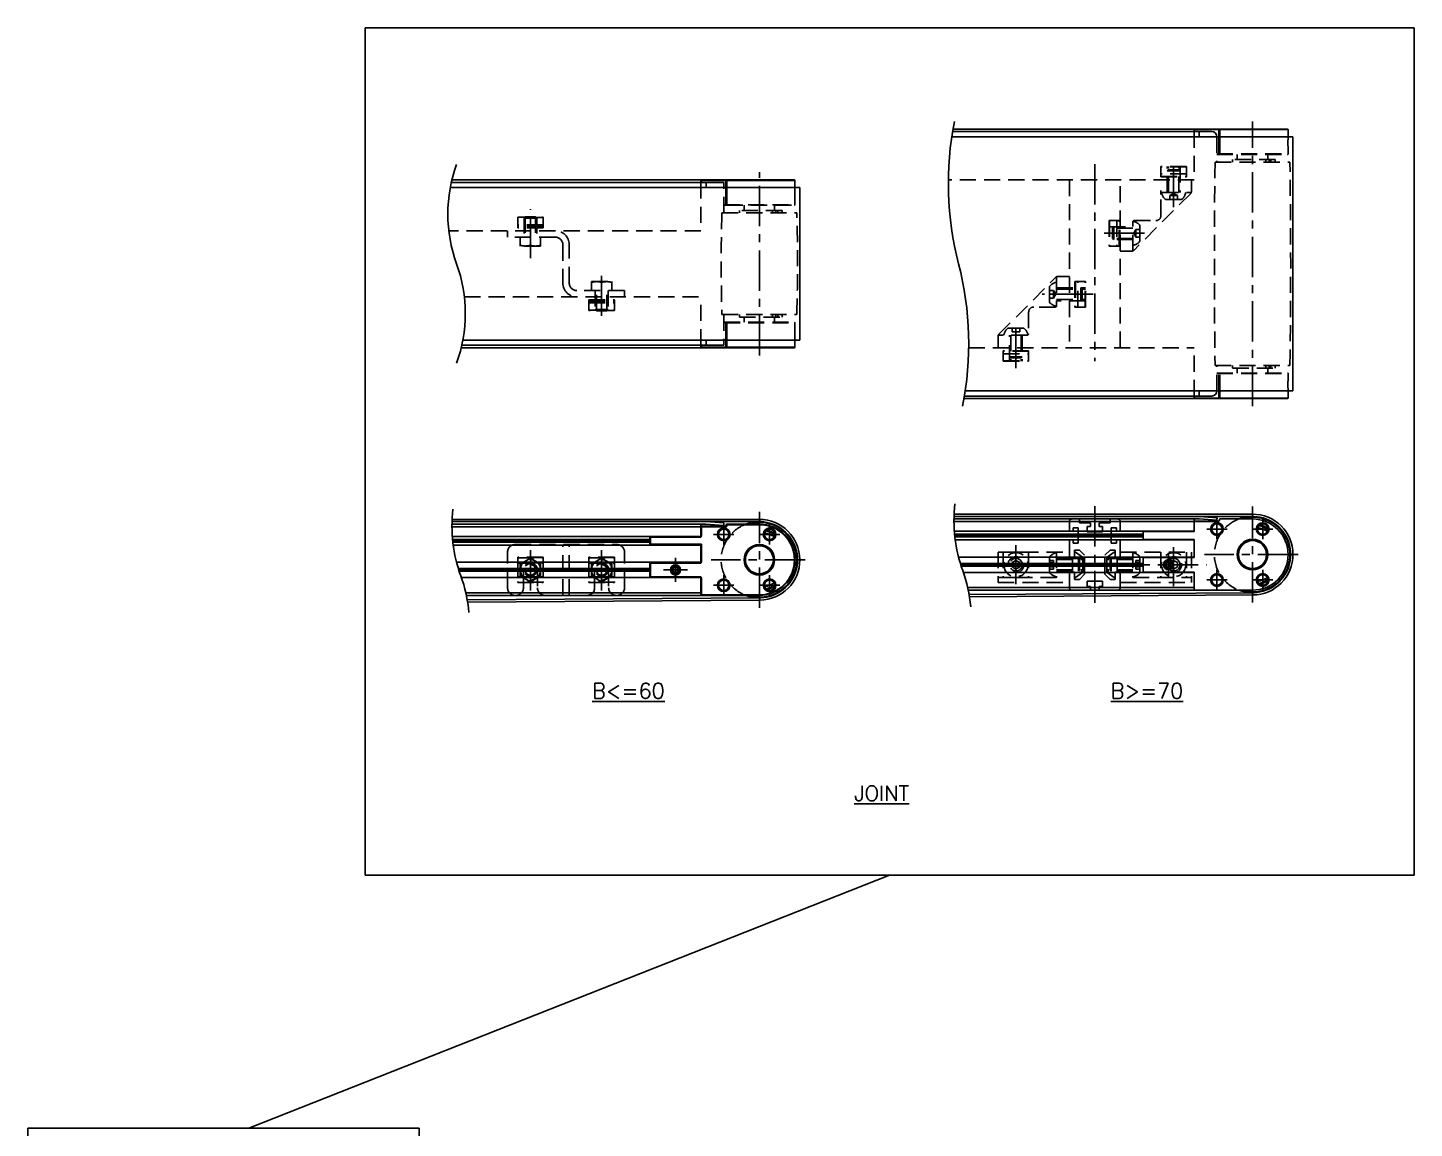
# Model space of a CAD drawing. Extents: x 0 to 1769, y -8 to 950.
# Drawn here: x 1224 to 1769, y 517 to 950 of the extents above; entities that cross this region are included whole.
import ezdxf

# ---------------------------------------------------------------- set-up
doc = ezdxf.new("R2010")
doc.units = 0
doc.header["$LTSCALE"] = 0.5
doc.linetypes.add('CENTER', pattern=[50.8, 31.75, -6.35, 6.35, -6.35])
doc.linetypes.add('DASHED', pattern=[19.05, 12.7, -6.35])
for name, color, linetype in [('MSM_CENTER', 1, 'CENTER'), ('MSM_CONTINUOUS', 7, 'CONTINUOUS'), ('MSM_DASHED', 4, 'DASHED'), ('MSM_NARROW', 5, 'CONTINUOUS'), ('MSM_PART_NUMBER', 7, 'CONTINUOUS')]:
    doc.layers.add(name, color=color, linetype=linetype)
doc.styles.get("Standard").update_dxf_attribs({"font": 'txt.shx', "height": 3, "bigfont": 'bigfont.shx'})

msp = doc.modelspace()

# ---------------------------------------------------------------- linework, layer by layer
at = {"layer": 'MSM_CENTER'}
for p, q in [((1704.98, 800.8), (1704.98, 912.8)), ((1642.98, 895.97), (1642.98, 818.54)), ((1673.98, 879.05), (1673.98, 896.1)), ((1511.12, 820.8), (1511.12, 892.8)), ((1421.12, 858.96), (1421.12, 878.29)), ((1646.68, 868.8), (1663.73, 868.8)), ((1449.12, 836.36), (1449.12, 852.1)), ((1642.29, 844.8), (1622.23, 844.8)), ((1611.98, 815.8), (1611.98, 834.55)), ((1511.12, 721.5), (1511.12, 759.3)), ((1642.98, 761.45), (1642.98, 723.45)), ((1704.98, 723.55), (1704.98, 761.35)), ((1497.12, 754.4), (1497.12, 746.4)), ((1515.12, 754.4), (1515.12, 746.4)), ((1686.98, 752.45), (1694.98, 752.45)), ((1690.98, 756.45), (1690.98, 748.45)), ((1704.98, 752.45), (1712.98, 752.45)), ((1708.98, 756.45), (1708.98, 748.45)), ((1493.12, 750.4), (1501.12, 750.4)), ((1511.12, 750.4), (1519.12, 750.4)), ((1421.12, 744.15), (1421.12, 725.54)), ((1449.12, 744.15), (1449.12, 725.54)), ((1611.98, 746.09), (1611.98, 730.81)), ((1671.98, 743.15), (1671.98, 733.75)), ((1673.98, 745.32), (1673.98, 730.03)), ((1722.98, 742.45), (1686.08, 742.45)), ((1428.87, 736.4), (1413.37, 736.4)), ((1456.87, 736.4), (1441.37, 736.4)), ((1473.42, 736.4), (1482.82, 736.4)), ((1478.12, 741.1), (1478.12, 731.7)), ((1529.12, 740.4), (1492.22, 740.4)), ((1604.18, 738.45), (1619.43, 738.45)), ((1616.98, 738.45), (1686.98, 738.45)), ((1690.98, 736.45), (1690.98, 728.45)), ((1708.98, 736.45), (1708.98, 728.45)), ((1493.12, 730.4), (1501.12, 730.4)), ((1497.12, 734.4), (1497.12, 726.4)), ((1511.12, 730.4), (1519.12, 730.4)), ((1515.12, 734.4), (1515.12, 726.4)), ((1686.98, 732.45), (1694.98, 732.45)), ((1704.98, 732.45), (1712.98, 732.45))]:
    msp.add_line(p, q, dxfattribs=at)
at = {"layer": 'MSM_CONTINUOUS'}
for p, q in [((1720.88, 906.8), (1586.79, 906.8)), ((1587.1, 908.8), (1688.95, 908.8)), ((1587.27, 909.8), (1718.78, 909.8)), ((1681.98, 908.8), (1681.98, 909.8)), ((1718.98, 909.6), (1681.98, 909.6)), ((1682.18, 909.8), (1682.18, 908.8)), ((1684.02, 906.8), (1684.02, 908.8)), ((1691.78, 909.8), (1691.78, 906.8)), ((1691.98, 909.6), (1691.98, 906.8)), ((1692.18, 909.8), (1692.18, 906.8)), ((1718.98, 906.8), (1718.98, 909.6)), ((1720.88, 806.8), (1720.88, 906.8)), ((1390.03, 888.8), (1497.17, 888.8)), ((1390.26, 889.8), (1524.92, 889.8)), ((1488.12, 888.8), (1488.12, 889.8)), ((1525.12, 889.6), (1488.12, 889.6)), ((1488.32, 889.8), (1488.32, 888.8)), ((1490.15, 886.8), (1490.15, 888.8)), ((1497.17, 886.8), (1497.17, 888.8)), ((1497.92, 889.8), (1497.92, 886.8)), ((1498.12, 889.6), (1498.12, 886.8)), ((1498.32, 889.8), (1498.32, 886.8)), ((1525.12, 886.8), (1525.12, 889.6)), ((1527.02, 886.8), (1389.62, 886.8)), ((1527.02, 826.8), (1527.02, 886.8)), ((1524.92, 823.8), (1393.93, 823.8)), ((1497.17, 824.8), (1394.16, 824.8)), ((1527.02, 826.8), (1394.57, 826.8)), ((1488.12, 823.8), (1488.12, 824.8)), ((1525.12, 824), (1488.12, 824)), ((1488.32, 824.8), (1488.32, 823.8)), ((1490.15, 826.8), (1490.15, 824.8)), ((1497.17, 826.8), (1497.17, 824.8)), ((1497.92, 823.8), (1497.92, 826.8)), ((1498.12, 824), (1498.12, 826.8)), ((1498.32, 823.8), (1498.32, 826.8)), ((1525.12, 824), (1525.12, 826.8)), ((1720.88, 806.8), (1592.06, 806.8)), ((1684.02, 804.8), (1684.02, 806.8)), ((1691.78, 803.8), (1691.78, 806.8)), ((1691.98, 806.8), (1691.98, 804)), ((1692.18, 806.8), (1692.18, 803.8)), ((1718.98, 804), (1718.98, 806.8)), ((1718.78, 803.8), (1591.58, 803.8)), ((1688.95, 804.8), (1591.75, 804.8)), ((1681.98, 803.8), (1681.98, 804.8)), ((1718.98, 804), (1681.98, 804)), ((1682.18, 804.8), (1682.18, 803.8)), ((1587.67, 758.35), (1704.98, 758.35)), ((1390.28, 753.4), (1497.92, 753.4)), ((1390.29, 754.4), (1490.12, 754.4)), ((1390.31, 755.4), (1511.12, 755.4)), ((1390.34, 756.3), (1511.12, 756.3)), ((1488.12, 754.4), (1488.12, 749.6)), ((1488.32, 753.6), (1488.32, 749.7)), ((1497.92, 753.6), (1488.32, 753.6)), ((1490.12, 754.4), (1497.1, 753.9)), ((1497.17, 754.89), (1490.15, 755.4)), ((1497.1, 753.9), (1497.17, 754.89)), ((1497.92, 753.6), (1497.92, 753.4)), ((1511.12, 754.2), (1498.12, 754.2)), ((1498.12, 754.2), (1498.12, 753.8)), ((1498.32, 753.8), (1498.12, 753.8)), ((1511.12, 754.4), (1498.32, 754.4)), ((1498.32, 754.4), (1498.32, 753.8)), ((1511.12, 754.2), (1511.12, 754.4)), ((1587.61, 755.45), (1691.78, 755.45)), ((1587.62, 756.45), (1683.98, 756.45)), ((1587.64, 757.45), (1704.98, 757.45)), ((1681.98, 756.45), (1681.98, 751.55)), ((1691.78, 755.65), (1682.18, 755.65)), ((1683.98, 756.45), (1690.96, 755.95)), ((1691.03, 756.95), (1684.01, 757.45)), ((1690.96, 755.95), (1691.03, 756.95)), ((1691.98, 756.25), (1691.98, 755.85)), ((1704.98, 756.45), (1692.18, 756.45)), ((1704.98, 756.25), (1704.98, 756.45)), ((1710.92, 752.47), (1711.04, 752.38)), ((1390.43, 749.6), (1488.12, 749.6)), ((1468.12, 748.42), (1390.53, 748.42)), ((1468.12, 747.9), (1390.58, 747.9)), ((1390.63, 747.38), (1468.12, 747.38)), ((1468.12, 749.3), (1468.12, 746.3)), ((1487.92, 749.3), (1468.12, 749.3)), ((1468.32, 749.5), (1468.32, 746.5)), ((1487.92, 749.5), (1468.32, 749.5)), ((1487.92, 749.3), (1487.92, 749.5)), ((1488.32, 749.7), (1488.12, 749.7)), ((1516.97, 749.47), (1516.62, 749.69)), ((1517.06, 750.42), (1517.18, 750.33)), ((1587.76, 751.65), (1681.98, 751.65)), ((1661.98, 750.47), (1587.86, 750.47)), ((1661.98, 749.95), (1587.91, 749.95)), ((1587.96, 749.43), (1661.98, 749.43)), ((1681.98, 748.25), (1588.1, 748.25)), ((1681.98, 751.55), (1661.98, 751.55)), ((1661.98, 751.55), (1661.98, 748.35)), ((1661.98, 748.35), (1681.98, 748.35)), ((1681.98, 748.35), (1681.98, 741.35)), ((1710.83, 751.53), (1710.48, 751.74)), ((1488.12, 746.2), (1390.77, 746.2)), ((1468.12, 746.3), (1488.12, 746.3)), ((1468.32, 746.5), (1488.32, 746.5)), ((1488.12, 746.3), (1488.32, 746.5)), ((1488.12, 746.3), (1488.12, 739.4)), ((1488.32, 746.5), (1488.32, 739.5)), ((1681.98, 741.45), (1589.42, 741.45)), ((1661.98, 741.45), (1661.98, 735.45)), ((1681.98, 741.35), (1661.98, 741.35)), ((1488.12, 739.4), (1392.09, 739.4)), ((1468.12, 736.92), (1392.79, 736.92)), ((1468.12, 736.4), (1392.96, 736.4)), ((1393.12, 735.88), (1468.12, 735.88)), ((1468.12, 739.1), (1468.12, 733.7)), ((1487.92, 739.1), (1468.12, 739.1)), ((1468.32, 733.4), (1468.32, 739.4)), ((1487.92, 739.3), (1468.32, 739.3)), ((1476.97, 736.5), (1477.63, 737.44)), ((1477.45, 735.45), (1476.97, 736.5)), ((1477.63, 737.44), (1478.78, 737.34)), ((1479.27, 736.3), (1478.6, 735.35)), ((1478.78, 737.34), (1479.27, 736.3)), ((1487.92, 739.1), (1487.92, 739.4)), ((1488.32, 739.5), (1488.12, 739.5)), ((1661.98, 738.97), (1590.12, 738.97)), ((1661.98, 738.45), (1590.29, 738.45)), ((1590.45, 737.93), (1661.98, 737.93)), ((1670.86, 738.76), (1671.69, 739.57)), ((1671.16, 737.64), (1670.86, 738.76)), ((1672.27, 737.33), (1671.16, 737.64)), ((1671.69, 739.57), (1672.8, 739.26)), ((1673.09, 738.14), (1672.27, 737.33)), ((1672.8, 739.26), (1673.09, 738.14)), ((1488.12, 733.4), (1393.99, 733.4)), ((1468.12, 733.7), (1487.92, 733.7)), ((1468.32, 733.5), (1487.92, 733.5)), ((1478.6, 735.35), (1477.45, 735.45)), ((1487.92, 733.7), (1487.92, 733.4)), ((1488.12, 733.4), (1488.12, 726.4)), ((1488.32, 733.3), (1488.12, 733.3)), ((1488.32, 733.3), (1488.32, 726.4)), ((1681.98, 735.45), (1591.32, 735.45)), ((1661.98, 735.55), (1681.98, 735.55)), ((1681.98, 735.55), (1681.98, 728.45)), ((1488.12, 727.4), (1395.71, 727.4)), ((1488.12, 726.4), (1395.93, 726.4)), ((1396.28, 724.6), (1511.22, 725.4)), ((1488.12, 726.4), (1465.89, 726.4)), ((1488.12, 726.6), (1511.12, 726.6)), ((1488.32, 726.4), (1511.12, 726.4)), ((1511.12, 726.6), (1511.12, 726.4)), ((1681.98, 729.45), (1593.04, 729.45)), ((1681.98, 728.45), (1593.26, 728.45)), ((1593.6, 726.68), (1705.08, 727.45)), ((1705.09, 726.55), (1593.75, 725.78)), ((1682.18, 728.45), (1704.98, 728.45)), ((1704.98, 728.65), (1704.98, 728.45)), ((1511.23, 724.5), (1396.43, 723.7))]:
    msp.add_line(p, q, dxfattribs=at)
for centre, radius in [((1497.12, 750.4), 2.07), ((1515.12, 750.4), 2.07), ((1690.98, 752.45), 2.07), ((1708.98, 752.45), 2.07), ((1704.98, 742.45), 6), ((1704.98, 742.45), 5.5), ((1511.12, 740.4), 6), ((1511.12, 740.4), 5.5), ((1478.12, 736.4), 2), ((1478.12, 736.4), 1), ((1671.98, 738.45), 2), ((1671.98, 738.45), 1), ((1497.12, 730.4), 2.07), ((1515.12, 730.4), 2.07), ((1690.98, 732.45), 2.07), ((1708.98, 732.45), 2.07)]:
    msp.add_circle(centre, radius, dxfattribs=at)
for centre, radius, start, end in [((1682.18, 909.6), 0.2, 90, 180), ((1688.95, 906.8), 2, 359.9304, 89.93), ((1692.18, 909.6), 0.2, 90, 180), ((1718.78, 909.6), 0.2, 0, 90), ((1488.32, 889.6), 0.2, 90, 180), ((1498.32, 889.6), 0.2, 90, 180), ((1524.92, 889.6), 0.2, 0, 90), ((1488.32, 824), 0.2, 180, 270), ((1498.32, 824), 0.2, 180, 270), ((1524.92, 824), 0.2, 270, 0), ((1688.95, 806.79), 2, 270.07, 0.0696), ((1682.18, 804), 0.2, 180, 270), ((1692.18, 804), 0.2, 180, 270), ((1718.78, 804), 0.2, 270, 0), ((1704.98, 742.45), 15.9, 270.3964, 90), ((1488.32, 753.4), 0.2, 90, 180), ((1497.92, 753.8), 0.2, 270, 0), ((1497.92, 753.8), 0.4, 270.0011, 359.9978), ((1498.32, 754.2), 0.2, 90, 180), ((1511.12, 740.4), 15, 248.9605, 111.0394), ((1511.12, 740.4), 14.7, 252.2472, 107.7528), ((1511.12, 740.4), 15.9, 270.3964, 90), ((1511.12, 740.4), 14, 270, 90), ((1511.12, 740.4), 13.8, 270, 90), ((1682.18, 755.45), 0.2, 90, 180), ((1691.78, 755.85), 0.2, 270, 0), ((1692.18, 756.25), 0.2, 90, 180), ((1704.98, 742.45), 15, 248.9605, 111.0394), ((1704.98, 742.45), 14.7, 252.2472, 107.7528), ((1704.98, 742.45), 14, 270, 90), ((1704.16, 740.26), 13.11, 61.1477, 77.4715), ((1705.59, 743.71), 10.25, 58.6737, 79.7333), ((1704.48, 741.19), 13.29, 60.5005, 75.9236), ((1704.46, 741.15), 13.38, 60.6859, 75.7167), ((1468.32, 749.3), 0.2, 90, 180), ((1487.92, 749.7), 0.4, 269.9315, 0.0676), ((1487.92, 749.7), 0.2, 270, 330), ((1510.3, 738.2), 13.11, 61.1477, 77.4715), ((1511.73, 741.66), 10.25, 58.6737, 79.7333), ((1510.62, 739.14), 13.29, 60.5005, 75.9236), ((1510.6, 739.1), 13.38, 60.6859, 75.7167), ((1468.32, 739.1), 0.2, 90, 180), ((1487.92, 739.5), 0.4, 269.9669, 0.0321), ((1487.92, 739.5), 0.2, 270, 330), ((1468.32, 733.7), 0.2, 180, 270), ((1487.92, 733.3), 0.4, 359.9669, 90.0321), ((1487.92, 733.3), 0.2, 30, 90), ((1511.12, 740.4), 10.8, 280.8048, 302.798), ((1512.44, 736.98), 8.02, 277.9697, 306.2088), ((1704.98, 742.45), 10.8, 280.8048, 302.798), ((1706.3, 739.04), 8.02, 277.9697, 306.2088), ((1704.98, 742.45), 11.95, 283.2213, 300.3815), ((1704.98, 742.45), 12, 283.4205, 300.1823), ((1488.32, 726.6), 0.2, 180, 270), ((1511.12, 740.4), 11.95, 283.2213, 300.3815), ((1511.12, 740.4), 12, 283.4205, 300.1823), ((1682.18, 728.65), 0.2, 180, 270)]:
    msp.add_arc(centre, radius, start, end, dxfattribs=at)
at = {"layer": 'MSM_DASHED'}
for p, q in [((1681.98, 908.8), (1681.98, 889.8)), ((1690.95, 906.8), (1690.95, 896.8)), ((1691.78, 906.8), (1691.78, 899.8)), ((1691.98, 906.8), (1691.98, 900)), ((1692.18, 906.8), (1692.18, 899.8)), ((1718.98, 906), (1718.98, 906.8)), ((1690.95, 900), (1718.98, 900)), ((1690.95, 899.8), (1718.78, 899.8)), ((1691.78, 899.8), (1692.18, 899.8)), ((1698.98, 899.8), (1698.98, 897.8)), ((1710.98, 897.8), (1710.98, 899.8)), ((1718.98, 900), (1718.98, 902.62)), ((1678.98, 895.1), (1668.98, 895.1)), ((1668.98, 891), (1668.98, 895.1)), ((1678.98, 894.97), (1668.98, 894.97)), ((1671.48, 884.8), (1671.48, 895.1)), ((1671.91, 884.8), (1671.91, 895.1)), ((1676.04, 884.8), (1676.04, 895.1)), ((1676.48, 895.1), (1676.48, 884.8)), ((1678.98, 891), (1678.98, 895.1)), ((1690.28, 896.8), (1719.68, 896.8)), ((1697.13, 897.8), (1697.13, 896.8)), ((1713.93, 897.8), (1697.13, 897.8)), ((1710.16, 896.8), (1710.16, 897.8)), ((1711.49, 896.8), (1711.49, 897.8)), ((1712.23, 897.8), (1712.23, 896.8)), ((1713.93, 896.8), (1713.93, 897.8)), ((1488.12, 888.8), (1488.12, 869.8)), ((1681.98, 889.8), (1585.43, 889.8)), ((1632.98, 889.8), (1632.98, 823.8)), ((1652.98, 823.8), (1652.98, 889.8)), ((1678.98, 892.15), (1668.98, 892.15)), ((1668.98, 891.2), (1678.98, 891.2)), ((1668.98, 891), (1678.98, 891)), ((1671.48, 893.36), (1671.91, 893.8)), ((1671.48, 893.36), (1676.48, 893.36)), ((1676.04, 893.8), (1671.91, 893.8)), ((1676.04, 893.8), (1676.48, 893.36)), ((1680.98, 889.8), (1680.98, 885.21)), ((1497.17, 876.8), (1497.17, 886.8)), ((1497.92, 886.8), (1497.92, 879.8)), ((1498.12, 886.8), (1498.12, 880)), ((1498.32, 886.8), (1498.32, 879.8)), ((1525.12, 886), (1525.12, 886.8)), ((1680.68, 884.5), (1658.27, 862.09)), ((1668.98, 885.61), (1668.98, 884.05)), ((1668.98, 875.8), (1668.98, 884.3)), ((1669.48, 884.8), (1680.89, 884.8)), ((1672.48, 883.61), (1673.98, 884.47)), ((1672.48, 883.61), (1672.48, 882.05)), ((1672.48, 883.61), (1675.48, 883.61)), ((1673.98, 884.47), (1675.48, 883.61)), ((1673.98, 883.61), (1673.98, 882.05)), ((1675.48, 883.61), (1675.48, 882.05)), ((1497.17, 880), (1525.12, 880)), ((1497.17, 879.8), (1497.92, 879.8)), ((1497.92, 879.8), (1498.32, 879.8)), ((1498.32, 879.8), (1524.92, 879.8)), ((1503.27, 877.8), (1503.27, 876.8)), ((1520.07, 877.8), (1503.27, 877.8)), ((1505.12, 879.8), (1505.12, 877.8)), ((1516.3, 876.8), (1516.3, 877.8)), ((1517.12, 877.8), (1517.12, 879.8)), ((1517.63, 876.8), (1517.63, 877.8)), ((1518.37, 877.8), (1518.37, 876.8)), ((1520.07, 876.8), (1520.07, 877.8)), ((1525.12, 880), (1525.12, 882.62)), ((1677.1, 882.05), (1670.85, 882.05)), ((1416.12, 875.1), (1426.12, 875.1)), ((1416.12, 871), (1416.12, 875.1)), ((1426.12, 874.97), (1416.12, 874.97)), ((1426.12, 872.15), (1416.12, 872.15)), ((1419.11, 875.3), (1418.62, 874.81)), ((1418.62, 875.1), (1418.62, 867.3)), ((1423.62, 874.81), (1418.62, 874.81)), ((1419.11, 875.3), (1418.91, 875.1)), ((1419.11, 875.3), (1419.11, 867.3)), ((1423.13, 875.3), (1419.11, 875.3)), ((1423.13, 875.3), (1423.62, 874.81)), ((1423.13, 875.3), (1423.13, 867.3)), ((1423.62, 875.1), (1423.62, 867.3)), ((1426.12, 875.1), (1426.12, 871)), ((1496.42, 876.8), (1525.82, 876.8)), ((1648.68, 873.8), (1648.68, 863.8)), ((1652.78, 873.8), (1648.68, 873.8)), ((1648.81, 873.8), (1648.81, 863.8)), ((1651.62, 873.8), (1651.62, 863.8)), ((1652.58, 863.8), (1652.58, 873.8)), ((1652.78, 863.8), (1652.78, 873.8)), ((1657.98, 861.89), (1657.98, 873.3)), ((1658.48, 873.8), (1666.98, 873.8)), ((1488.12, 869.8), (1389.03, 869.8)), ((1412.12, 869.8), (1412.12, 867.3)), ((1430.87, 867.3), (1412.12, 867.3)), ((1426.12, 871.8), (1416.12, 871.8)), ((1426.12, 871.2), (1416.12, 871.2)), ((1426.12, 871), (1416.12, 871)), ((1417.12, 867.3), (1417.12, 863.8)), ((1421.12, 864.15), (1421.12, 867.3)), ((1425.12, 867.3), (1425.12, 863.8)), ((1648.68, 871.3), (1657.98, 871.3)), ((1657.98, 870.86), (1648.68, 870.86)), ((1657.98, 866.73), (1648.68, 866.73)), ((1649.98, 870.86), (1650.41, 871.3)), ((1649.98, 870.86), (1649.98, 866.73)), ((1650.41, 866.3), (1649.98, 866.73)), ((1650.41, 866.3), (1650.41, 871.3)), ((1658.3, 868.8), (1659.17, 870.3)), ((1659.17, 867.3), (1658.3, 868.8)), ((1659.17, 870.3), (1660.73, 870.3)), ((1659.17, 867.3), (1659.17, 870.3)), ((1659.17, 868.8), (1660.73, 868.8)), ((1659.17, 867.3), (1660.73, 867.3)), ((1660.73, 865.67), (1660.73, 871.92)), ((1425.12, 863.8), (1417.12, 863.8)), ((1433.87, 864.3), (1433.87, 849.3)), ((1436.37, 849.3), (1436.37, 864.3)), ((1657.98, 866.3), (1648.68, 866.3)), ((1652.78, 863.8), (1648.68, 863.8)), ((1657.56, 861.8), (1652.98, 861.8)), ((1605.27, 829.09), (1627.68, 851.5)), ((1627.98, 851.71), (1627.98, 840.3)), ((1628.39, 851.8), (1632.98, 851.8)), ((1458.12, 846.3), (1439.37, 846.3)), ((1445.12, 849.8), (1445.12, 846.3)), ((1445.12, 849.8), (1453.12, 849.8)), ((1446.62, 846.3), (1446.62, 838.5)), ((1447.11, 838.3), (1447.11, 846.3)), ((1449.12, 849.44), (1449.12, 846.3)), ((1451.13, 838.3), (1451.13, 846.3)), ((1451.62, 846.3), (1451.62, 838.5)), ((1453.12, 849.8), (1453.12, 846.3)), ((1458.12, 843.8), (1458.12, 846.3)), ((1625.23, 847.92), (1625.23, 841.67)), ((1626.79, 846.3), (1625.23, 846.3)), ((1626.79, 846.3), (1627.65, 844.8)), ((1626.79, 846.3), (1626.79, 843.3)), ((1627.98, 847.3), (1639.28, 847.3)), ((1627.98, 846.86), (1639.28, 846.86)), ((1635.18, 849.8), (1635.18, 839.8)), ((1635.18, 849.8), (1639.28, 849.8)), ((1635.38, 849.8), (1635.38, 839.8)), ((1636.34, 839.8), (1636.34, 849.8)), ((1637.54, 847.3), (1637.54, 842.3)), ((1637.54, 847.3), (1637.98, 846.86)), ((1637.98, 842.73), (1637.98, 846.86)), ((1639.15, 839.8), (1639.15, 849.8)), ((1639.28, 839.8), (1639.28, 849.8)), ((1395.16, 843.8), (1488.12, 843.8)), ((1444.12, 838.5), (1444.12, 842.6)), ((1444.12, 842.6), (1454.12, 842.6)), ((1444.12, 842.4), (1454.12, 842.4)), ((1444.12, 841.8), (1454.12, 841.8)), ((1444.12, 841.44), (1454.12, 841.44)), ((1454.12, 842.6), (1454.12, 838.5)), ((1488.12, 824.8), (1488.12, 843.8)), ((1627.48, 839.8), (1618.98, 839.8)), ((1626.79, 844.8), (1625.23, 844.8)), ((1626.79, 843.3), (1625.23, 843.3)), ((1627.65, 844.8), (1626.79, 843.3)), ((1627.98, 842.73), (1639.28, 842.73)), ((1639.28, 842.3), (1627.98, 842.3)), ((1635.18, 839.8), (1639.28, 839.8)), ((1637.98, 842.73), (1637.54, 842.3)), ((1444.12, 838.62), (1454.12, 838.62)), ((1454.12, 838.5), (1444.12, 838.5)), ((1446.62, 838.79), (1451.62, 838.79)), ((1447.11, 838.3), (1446.62, 838.79)), ((1447.11, 838.3), (1451.13, 838.3)), ((1451.13, 838.3), (1451.62, 838.79)), ((1451.13, 838.3), (1451.33, 838.5)), ((1496.42, 836.8), (1525.82, 836.8)), ((1497.17, 836.8), (1497.17, 826.8)), ((1503.27, 836.8), (1503.27, 835.8)), ((1503.27, 835.8), (1520.07, 835.8)), ((1505.12, 835.8), (1505.12, 833.8)), ((1516.3, 835.8), (1516.3, 836.8)), ((1517.12, 833.8), (1517.12, 835.8)), ((1517.63, 835.8), (1517.63, 836.8)), ((1518.37, 836.8), (1518.37, 835.8)), ((1520.07, 835.8), (1520.07, 836.8)), ((1616.98, 837.8), (1616.98, 829.3)), ((1497.17, 833.8), (1524.92, 833.8)), ((1497.17, 833.6), (1525.12, 833.6)), ((1497.92, 826.8), (1497.92, 833.8)), ((1497.92, 833.8), (1498.32, 833.8)), ((1498.12, 826.8), (1498.12, 833.6)), ((1498.32, 826.8), (1498.32, 833.8)), ((1525.12, 831), (1525.12, 833.6)), ((1616.48, 828.8), (1605.07, 828.8)), ((1608.85, 831.55), (1615.1, 831.55)), ((1609.48, 818.5), (1609.48, 828.8)), ((1609.91, 828.8), (1609.91, 818.5)), ((1610.48, 829.99), (1610.48, 831.55)), ((1613.48, 829.99), (1610.48, 829.99)), ((1611.98, 829.99), (1611.98, 831.55)), ((1613.48, 829.99), (1613.48, 831.55)), ((1614.04, 828.8), (1614.04, 818.5)), ((1614.48, 828.8), (1614.48, 818.5)), ((1525.12, 826.8), (1525.12, 827.62)), ((1593.42, 823.8), (1681.98, 823.8)), ((1604.98, 823.8), (1604.98, 828.38)), ((1681.98, 804.8), (1681.98, 823.8)), ((1616.98, 822.6), (1606.98, 822.6)), ((1606.98, 822.6), (1606.98, 818.5)), ((1616.98, 822.4), (1606.98, 822.4)), ((1606.98, 821.44), (1616.98, 821.44)), ((1606.98, 818.62), (1616.98, 818.62)), ((1606.98, 818.5), (1616.98, 818.5)), ((1614.48, 820.23), (1609.48, 820.23)), ((1609.91, 819.8), (1609.48, 820.23)), ((1609.91, 819.8), (1614.04, 819.8)), ((1614.48, 820.23), (1614.04, 819.8)), ((1616.98, 822.6), (1616.98, 818.5)), ((1690.28, 816.8), (1719.68, 816.8)), ((1690.95, 806.8), (1690.95, 816.8)), ((1690.95, 813.8), (1718.78, 813.8)), ((1690.95, 813.6), (1718.98, 813.6)), ((1691.78, 806.8), (1691.78, 813.8)), ((1691.78, 813.8), (1692.18, 813.8)), ((1691.98, 806.8), (1691.98, 813.6)), ((1692.18, 806.8), (1692.18, 813.8)), ((1697.13, 816.8), (1697.13, 815.8)), ((1697.13, 815.8), (1713.93, 815.8)), ((1698.98, 815.8), (1698.98, 813.8)), ((1710.16, 815.8), (1710.16, 816.8)), ((1710.98, 813.8), (1710.98, 815.8)), ((1711.49, 815.8), (1711.49, 816.8)), ((1712.23, 816.8), (1712.23, 815.8)), ((1713.93, 815.8), (1713.93, 816.8)), ((1718.98, 811), (1718.98, 813.6)), ((1718.98, 806.8), (1718.98, 807.62)), ((1632.98, 755.45), (1632.98, 751.7)), ((1633.98, 756.45), (1636.98, 756.45)), ((1634.48, 752.95), (1636.48, 752.95)), ((1634.48, 752.95), (1634.48, 751.7)), ((1636.48, 752.95), (1636.48, 746.95)), ((1636.98, 754.95), (1636.98, 756.45)), ((1636.98, 754.95), (1641.23, 754.95)), ((1639.98, 753.45), (1641.23, 753.45)), ((1639.98, 751.45), (1639.98, 753.45)), ((1641.23, 753.45), (1641.23, 754.95)), ((1644.73, 754.95), (1644.73, 753.45)), ((1644.73, 754.95), (1648.98, 754.95)), ((1644.73, 753.45), (1645.98, 753.45)), ((1645.98, 753.45), (1645.98, 751.45)), ((1648.98, 756.45), (1648.98, 754.95)), ((1648.98, 756.45), (1651.98, 756.45)), ((1649.48, 752.95), (1651.48, 752.95)), ((1649.48, 746.95), (1649.48, 752.95)), ((1651.48, 752.95), (1651.48, 751.7)), ((1652.98, 751.7), (1652.98, 755.45)), ((1634.48, 751.7), (1632.98, 751.7)), ((1632.98, 748.2), (1632.98, 741.45)), ((1632.98, 748.2), (1634.48, 748.2)), ((1634.48, 748.2), (1634.48, 746.95)), ((1636.48, 746.95), (1634.48, 746.95)), ((1645.98, 751.45), (1639.98, 751.45)), ((1651.48, 746.95), (1649.48, 746.95)), ((1651.48, 751.7), (1652.98, 751.7)), ((1651.48, 748.2), (1651.48, 746.95)), ((1652.98, 748.2), (1651.48, 748.2)), ((1652.98, 741.45), (1652.98, 748.2)), ((1412.12, 729.4), (1412.12, 743.4)), ((1415.12, 746.4), (1455.12, 746.4)), ((1416.12, 741.4), (1416.12, 731.4)), ((1426.12, 741.4), (1416.12, 741.4)), ((1426.12, 741.36), (1416.12, 741.36)), ((1426.12, 741.4), (1426.12, 731.44)), ((1433.87, 726.4), (1433.87, 746.4)), ((1436.37, 726.4), (1436.37, 746.4)), ((1444.12, 741.4), (1444.12, 731.4)), ((1454.12, 741.4), (1444.12, 741.4)), ((1454.12, 741.36), (1444.12, 741.36)), ((1454.12, 741.4), (1454.12, 731.44)), ((1458.12, 729.4), (1458.12, 743.4)), ((1604.98, 743.45), (1632.98, 743.45)), ((1604.98, 743.45), (1604.98, 731.45)), ((1616.98, 743.45), (1606.98, 743.45)), ((1606.98, 743.45), (1606.98, 733.45)), ((1616.98, 743.45), (1616.98, 733.45)), ((1625.23, 741.58), (1625.23, 735.33)), ((1627.98, 743.45), (1627.98, 733.45)), ((1632.98, 741.45), (1634.98, 741.45)), ((1634.38, 741.35), (1634.98, 741.35)), ((1634.98, 744.2), (1636.98, 744.2)), ((1634.98, 741.35), (1634.98, 744.2)), ((1635.34, 743.41), (1638.15, 741.44)), ((1638.98, 742.2), (1636.98, 744.2)), ((1638.98, 734.7), (1638.98, 742.2)), ((1646.98, 742.2), (1648.98, 744.2)), ((1646.98, 734.7), (1646.98, 742.2)), ((1650.62, 743.41), (1647.81, 741.44)), ((1648.98, 744.2), (1650.98, 744.2)), ((1650.98, 741.35), (1650.98, 744.2)), ((1650.98, 741.35), (1651.58, 741.35)), ((1652.98, 743.45), (1680.98, 743.45)), ((1657.98, 743.45), (1657.98, 733.45)), ((1660.73, 735.33), (1660.73, 741.58)), ((1668.98, 743.45), (1668.98, 733.45)), ((1678.98, 741.35), (1668.98, 741.35)), ((1678.98, 743.45), (1678.98, 733.45)), ((1680.98, 743.45), (1680.98, 731.45)), ((1416.12, 741.17), (1426.12, 741.17)), ((1416.12, 739.4), (1416.12, 733.4)), ((1416.12, 739.4), (1426.12, 739.4)), ((1426.12, 739.39), (1416.12, 739.39)), ((1426.12, 739.3), (1416.12, 739.3)), ((1426.12, 739.14), (1416.12, 739.14)), ((1416.12, 739.1), (1426.12, 739.1)), ((1416.62, 736.4), (1425.62, 736.4)), ((1421.12, 741.02), (1417.12, 738.71)), ((1417.12, 738.71), (1417.12, 734.09)), ((1418.37, 729.4), (1418.37, 736.4)), ((1425.12, 738.71), (1421.12, 741.02)), ((1423.87, 736.4), (1423.87, 729.4)), ((1425.12, 734.09), (1425.12, 738.71)), ((1426.12, 733.4), (1426.12, 739.4)), ((1444.12, 741.17), (1454.12, 741.17)), ((1444.12, 739.4), (1444.12, 733.4)), ((1444.12, 739.4), (1454.12, 739.4)), ((1454.12, 739.39), (1444.12, 739.39)), ((1454.12, 739.3), (1444.12, 739.3)), ((1454.12, 739.14), (1444.12, 739.14)), ((1444.12, 739.1), (1454.12, 739.1)), ((1444.62, 736.4), (1453.62, 736.4)), ((1449.12, 741.02), (1445.12, 738.71)), ((1445.12, 738.71), (1445.12, 734.09)), ((1446.37, 729.4), (1446.37, 736.4)), ((1453.12, 738.71), (1449.12, 741.02)), ((1451.87, 736.4), (1451.87, 729.4)), ((1453.12, 734.09), (1453.12, 738.71)), ((1454.12, 733.4), (1454.12, 739.4)), ((1610.48, 739.32), (1611.98, 740.18)), ((1610.48, 737.58), (1610.48, 739.32)), ((1611.98, 736.72), (1610.48, 737.58)), ((1611.98, 740.18), (1613.48, 739.32)), ((1613.48, 737.58), (1611.98, 736.72)), ((1613.48, 739.32), (1613.48, 737.58)), ((1626.79, 740.18), (1625.23, 740.18)), ((1626.79, 739.32), (1625.23, 739.32)), ((1626.79, 737.58), (1625.23, 737.58)), ((1626.79, 736.72), (1625.23, 736.72)), ((1626.79, 736.72), (1626.79, 740.18)), ((1632.98, 741.2), (1627.98, 741.2)), ((1638.28, 740.95), (1627.98, 740.95)), ((1627.98, 740.52), (1638.28, 740.52)), ((1627.98, 736.38), (1638.28, 736.38)), ((1627.98, 735.95), (1638.28, 735.95)), ((1634.18, 735.75), (1634.18, 741.15)), ((1636.54, 735.95), (1636.54, 740.95)), ((1636.98, 740.52), (1636.54, 740.95)), ((1636.54, 735.95), (1636.98, 736.38)), ((1636.98, 740.52), (1636.98, 736.38)), ((1638.28, 741.19), (1638.28, 735.71)), ((1647.68, 735.71), (1647.68, 741.19)), ((1647.68, 740.95), (1657.98, 740.95)), ((1657.98, 740.52), (1647.68, 740.52)), ((1657.98, 736.38), (1647.68, 736.38)), ((1657.98, 735.95), (1647.68, 735.95)), ((1648.98, 740.52), (1649.41, 740.95)), ((1648.98, 740.52), (1648.98, 736.38)), ((1649.41, 735.95), (1648.98, 736.38)), ((1649.41, 735.95), (1649.41, 740.95)), ((1651.78, 741.15), (1651.78, 735.75)), ((1652.98, 741.2), (1657.98, 741.2)), ((1659.17, 740.18), (1660.73, 740.18)), ((1659.17, 740.18), (1659.17, 736.72)), ((1659.17, 739.32), (1660.73, 739.32)), ((1659.17, 737.58), (1660.73, 737.58)), ((1659.17, 736.72), (1660.73, 736.72)), ((1672.48, 739.32), (1673.98, 740.18)), ((1672.48, 737.58), (1672.48, 739.32)), ((1673.98, 736.72), (1672.48, 737.58)), ((1673.98, 740.18), (1675.48, 739.32)), ((1675.48, 737.58), (1673.98, 736.72)), ((1675.48, 739.32), (1675.48, 737.58)), ((1426.12, 733.7), (1416.12, 733.7)), ((1416.12, 733.65), (1426.12, 733.65)), ((1416.12, 733.5), (1426.12, 733.5)), ((1416.12, 733.41), (1426.12, 733.41)), ((1416.12, 733.4), (1426.12, 733.4)), ((1426.12, 731.62), (1416.12, 731.62)), ((1416.12, 731.44), (1426.12, 731.44)), ((1416.12, 731.4), (1426.12, 731.4)), ((1417.12, 734.09), (1421.12, 731.78)), ((1421.12, 731.78), (1425.12, 734.09)), ((1454.12, 733.7), (1444.12, 733.7)), ((1444.12, 733.65), (1454.12, 733.65)), ((1444.12, 733.5), (1454.12, 733.5)), ((1444.12, 733.41), (1454.12, 733.41)), ((1444.12, 733.4), (1454.12, 733.4)), ((1454.12, 731.62), (1444.12, 731.62)), ((1444.12, 731.44), (1454.12, 731.44)), ((1444.12, 731.4), (1454.12, 731.4)), ((1445.12, 734.09), (1449.12, 731.78)), ((1449.12, 731.78), (1453.12, 734.09)), ((1627.98, 733.45), (1604.98, 733.45)), ((1604.98, 731.45), (1632.98, 731.45)), ((1606.98, 733.45), (1616.98, 733.45)), ((1627.98, 735.7), (1632.98, 735.7)), ((1632.98, 735.45), (1632.98, 729.45)), ((1632.98, 735.45), (1634.98, 735.45)), ((1634.98, 735.55), (1634.38, 735.55)), ((1634.98, 732.7), (1634.98, 735.55)), ((1636.98, 732.7), (1634.98, 732.7)), ((1638.15, 735.46), (1635.34, 733.49)), ((1638.98, 734.7), (1636.98, 732.7)), ((1639.98, 731.95), (1645.98, 731.95)), ((1639.98, 729.95), (1639.98, 731.95)), ((1645.98, 731.95), (1645.98, 729.95)), ((1648.98, 732.7), (1646.98, 734.7)), ((1647.81, 735.46), (1650.62, 733.49)), ((1650.98, 732.7), (1648.98, 732.7)), ((1650.98, 735.55), (1650.98, 732.7)), ((1651.58, 735.55), (1650.98, 735.55)), ((1657.98, 735.7), (1652.98, 735.7)), ((1652.98, 729.45), (1652.98, 735.45)), ((1652.98, 731.45), (1680.98, 731.45)), ((1657.98, 733.45), (1680.98, 733.45)), ((1678.98, 735.55), (1668.98, 735.55)), ((1633.98, 728.45), (1641.23, 728.45)), ((1641.23, 729.95), (1639.98, 729.95)), ((1641.23, 728.45), (1641.23, 729.95)), ((1644.73, 729.95), (1644.73, 728.45)), ((1645.98, 729.95), (1644.73, 729.95)), ((1644.73, 728.45), (1651.98, 728.45))]:
    msp.add_line(p, q, dxfattribs=at)
for centre, radius in [((1611.98, 738.45), 4.75), ((1611.98, 738.45), 3.13), ((1673.98, 738.45), 4.75), ((1673.98, 738.45), 3.13), ((1421.12, 736.4), 4), ((1421.12, 736.4), 2.5), ((1421.12, 736.4), 2.07), ((1449.12, 736.4), 4), ((1449.12, 736.4), 2.5), ((1449.12, 736.4), 2.07), ((1611.98, 738.45), 2.5), ((1673.98, 738.45), 2.5)]:
    msp.add_circle(centre, radius, dxfattribs=at)
for centre, radius, start, end in [((1732.88, 904.31), 14, 173.0661, 186.9339), ((1692.18, 900), 0.2, 180, 270), ((1718.78, 900), 0.2, 270, 0), ((4356.82, 856.8), 2666.84, 179.14059, 180.85941), ((-946.86, 856.8), 2666.84, 359.14059, 0.85941), ((1539.02, 884.31), 14, 173.0661, 186.9339), ((1669.48, 884.3), 0.5, 90, 180), ((1673.89, 885.7), 4.75, 191.6126, 230.2269), ((1674.06, 885.7), 4.75, 309.7731, 349.0684), ((1679.98, 885.21), 1, 315, 0), ((1498.32, 880), 0.2, 180, 270), ((1524.92, 880), 0.2, 270, 0), ((2162.96, 856.8), 666.84, 178.28131, 181.71869), ((859.28, 856.8), 666.84, 358.28131, 1.71869), ((1658.48, 873.3), 0.5, 90, 180), ((1657.08, 868.88), 4.75, 39.7731, 78.3763), ((1666.98, 875.8), 2, 270, 0), ((1430.87, 864.3), 5.5, 0, 90), ((1430.87, 864.3), 3, 0, 90), ((1419.12, 869.57), 5.78, 249.7438, 290.2562), ((1423.12, 869.57), 5.78, 249.7438, 290.2562), ((1657.56, 862.8), 1, 270, 315), ((1657.08, 868.71), 4.75, 280.9316, 320.2269), ((1628.39, 850.8), 1, 90, 135), ((1439.37, 849.3), 5.5, 180, 270), ((1439.37, 849.3), 3, 180, 270), ((1447.12, 844.02), 5.78, 69.7438, 110.2562), ((1451.12, 844.02), 5.78, 69.7438, 110.2562), ((1628.88, 844.88), 4.75, 100.9316, 140.2269), ((1618.98, 837.8), 2, 90, 180), ((1628.88, 844.71), 4.75, 219.7731, 258.3763), ((1627.48, 840.3), 0.5, 270, 0), ((1498.32, 833.6), 0.2, 90, 180), ((1524.92, 833.6), 0.2, 0, 90), ((1539.03, 829.31), 14.02, 173.0751, 186.9249), ((1605.98, 828.38), 1, 135, 180), ((1611.89, 827.9), 4.75, 129.7731, 169.0684), ((1612.06, 827.9), 4.75, 11.6126, 50.2269), ((1616.48, 829.3), 0.5, 270, 0), ((1692.18, 813.6), 0.2, 90, 180), ((1718.78, 813.6), 0.2, 0, 90), ((1732.89, 809.31), 14.02, 173.0751, 186.9249), ((1511.12, 740.4), 15, 111.0395, 248.9605), ((1633.98, 755.45), 1, 90, 180), ((1651.98, 755.45), 1, 0, 90), ((1704.98, 742.45), 15, 111.0395, 248.9605), ((1415.12, 743.4), 3, 90, 180), ((1455.12, 743.4), 3, 0, 90), ((1628.88, 738.54), 4.75, 100.9316, 140.2269), ((1634.38, 741.15), 0.2, 90, 180), ((1635.21, 743.22), 0.228, 55.0081, 179.9998), ((1637.98, 741.19), 0.3, 360, 55.008), ((1647.98, 741.19), 0.3, 124.992, 180), ((1650.75, 743.22), 0.228, 0.0002, 124.9919), ((1651.58, 741.15), 0.2, 0, 90), ((1657.08, 738.54), 4.75, 39.7731, 79.0684), ((1421.12, 736.4), 2.75, 0, 180), ((1449.12, 736.4), 2.75, 0, 180), ((1628.88, 738.36), 4.75, 219.7731, 259.0684), ((1634.38, 735.75), 0.2, 180, 270), ((1635.21, 733.68), 0.228, 180.0002, 304.9919), ((1637.98, 735.71), 0.3, 304.992, 0), ((1647.98, 735.71), 0.3, 180, 235.008), ((1650.75, 733.68), 0.228, 235.0081, 359.9998), ((1651.58, 735.75), 0.2, 270, 0), ((1657.08, 738.36), 4.75, 280.9316, 320.2269), ((1415.12, 729.4), 3, 180, 270), ((1415.37, 729.4), 3, 270, 0), ((1426.87, 729.4), 3, 180, 270), ((1443.37, 729.4), 3, 270, 0), ((1454.87, 729.4), 3, 180, 270), ((1455.12, 729.4), 3, 270, 0), ((1633.98, 729.45), 1, 180, 270), ((1651.98, 729.45), 1, 270, 0)]:
    msp.add_arc(centre, radius, start, end, dxfattribs=at)
at = {"layer": 'MSM_NARROW'}
for p, q in [((1356.09, 949.65), (1768.57, 949.65)), ((1356.09, 616.34), (1356.09, 949.65)), ((1768.57, 949.65), (1768.57, 616.34)), ((1310.44, 516.81), (1562.33, 616.34)), ((1768.57, 616.34), (1356.09, 616.34)), ((1223.51, 516.81), (1377.38, 516.81)), ((1223.51, 350.41), (1223.51, 516.81)), ((1377.38, 516.81), (1377.38, 350.41))]:
    msp.add_line(p, q, dxfattribs=at)
for centre, radius in [((1497.12, 750.4), 2.5), ((1515.12, 750.4), 2.5), ((1690.98, 752.45), 2.5), ((1708.98, 752.45), 2.5), ((1478.12, 736.4), 1.62), ((1671.98, 738.45), 1.62), ((1497.12, 730.4), 2.5), ((1515.12, 730.4), 2.5), ((1690.98, 732.45), 2.5), ((1708.98, 732.45), 2.5)]:
    msp.add_circle(centre, radius, dxfattribs=at)
for centre, radius, start, end in [((1711.3, 888.3), 125.89, 168.8008, 194.491), ((1445.95, 876.34), 57.29, 160.0572, 199.9428), ((1338.24, 837.26), 57.29, 340.0573, 19.9427), ((1467.54, 825.3), 125.89, 348.8008, 14.491), ((1447.57, 753.69), 57.29, 173.3939, 199.9428), ((1644.9, 755.75), 57.29, 173.3939, 199.9428), ((1537.19, 716.67), 57.29, 5.2446, 19.9427), ((1339.87, 714.61), 57.29, 5.0676, 19.9427)]:
    msp.add_arc(centre, radius, start, end, dxfattribs=at)

# ---------------------------------------------------------------- texts
at = {"layer": 'MSM_PART_NUMBER'}
for s, p in [('%%UB<=60', (1445.39, 685.85)), ('%%UB>=70', (1649.22, 685.85)), ('%%UJOINT', (1548.38, 645.55))]:
    msp.add_text(s, height=6, dxfattribs=at).set_placement(p)

doc.saveas('drawing.dxf')
